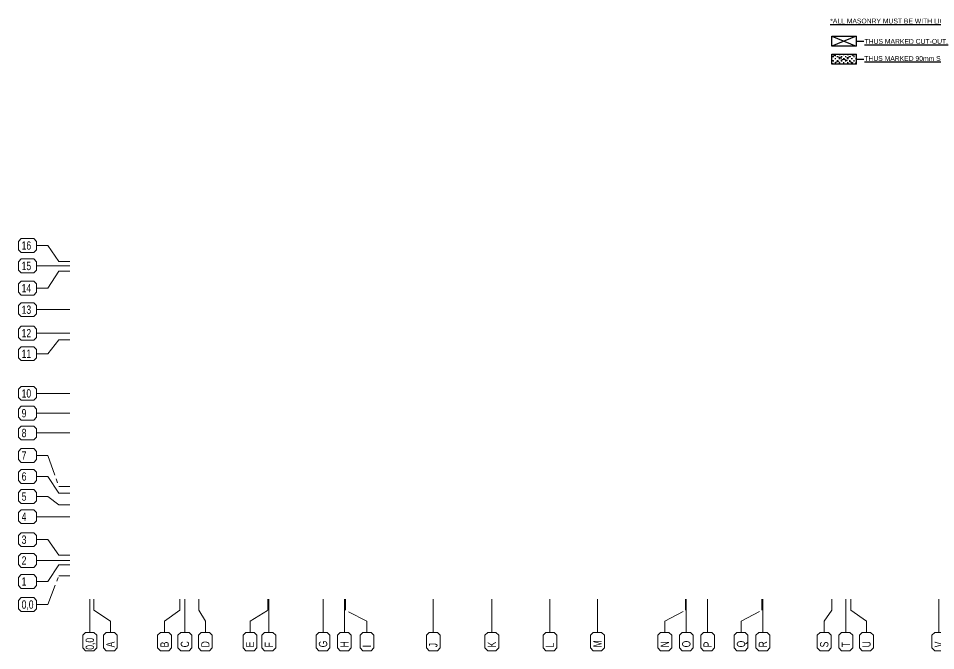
# Model space of a CAD drawing. Header units: inches. Extents: x 733929 to 798320, y 241462 to 287086.
# Drawn here: x 733929 to 767060, y 241462 to 264306 of the extents above; entities that cross this region are included whole.
import ezdxf

# ---------------------------------------------------------------- set-up
doc = ezdxf.new("R2010")
doc.units = ezdxf.units.IN
doc.header["$LTSCALE"] = 600
doc.header["$MEASUREMENT"] = 0
doc.linetypes.add('CENTER', pattern=[2, 1.25, -0.25, 0.25, -0.25])
doc.linetypes.add('HIDDEN', pattern=[0.375, 0.25, -0.125])
doc.layers.add('CENTER LINE', color=7, linetype='CENTER', lineweight=5, true_color=0x8b4646)
for name, color, linetype in [('S-CUTOUT', 3, 'Continuous'), ('S-HATCH', 8, 'Continuous'), ('S-LEGEND', 7, 'Continuous')]:
    doc.layers.add(name, color=color, linetype=linetype)
doc.styles.add('SANSSERIF', font='arial.ttf')
doc.styles.add('SWISS', font='swisscl.ttf')

# ---------------------------------------------------------------- blocks, each defined once
blk = doc.blocks.new('*U29')
at = {"color": 0}
for p, q in [((0, -400), (0, 0)), ((1034, -800), (0, -400)), ((1034, -1200), (1034, -800))]:
    blk.add_line(p, q, dxfattribs=at)
blk.add_lwpolyline([(884, -1200), (784, -1300), (784, -1761), (884, -1861), (1184, -1861), (1284, -1761), (1284, -1300), (1184, -1200)], close=True, dxfattribs=at)
at = {"color": 7, "ltscale": 650, "style": 'SWISS'}
blk.add_attdef('1', (1184, -1826), '', height=300, rotation=90, dxfattribs=at)
blk = doc.blocks.new('*U28')
at = {"color": 0}
for p, q in [((0, -400), (0, 0)), ((0, -800), (0, -400)), ((0, -1200), (0, -800))]:
    blk.add_line(p, q, dxfattribs=at)
blk.add_lwpolyline([(-150, -1200), (-250, -1300), (-250, -1761), (-150, -1861), (150, -1861), (250, -1761), (250, -1300), (150, -1200)], close=True, dxfattribs=at)
at = {"color": 7, "ltscale": 650, "style": 'SWISS'}
blk.add_attdef('1', (150, -1826), '', height=300, rotation=90, dxfattribs=at)
blk = doc.blocks.new('*U27')
at = {"color": 0}
for p, q in [((0, -400), (0, 0)), ((-577, -800), (0, -400)), ((-577, -1200), (-577, -800))]:
    blk.add_line(p, q, dxfattribs=at)
blk.add_lwpolyline([(-727, -1200), (-827, -1300), (-827, -1761), (-727, -1861), (-427, -1861), (-327, -1761), (-327, -1300), (-427, -1200)], close=True, dxfattribs=at)
at = {"color": 7, "ltscale": 650, "style": 'SWISS'}
blk.add_attdef('1', (-427, -1826), '', height=300, rotation=90, dxfattribs=at)
blk = doc.blocks.new('*U24')
at = {"color": 0}
for p, q in [((0, -400), (0, 0)), ((-1121, -800), (0, -400)), ((-1121, -1200), (-1121, -800))]:
    blk.add_line(p, q, dxfattribs=at)
blk.add_lwpolyline([(-1271, -1200), (-1371, -1300), (-1371, -1761), (-1271, -1861), (-971, -1861), (-871, -1761), (-871, -1300), (-971, -1200)], close=True, dxfattribs=at)
at = {"color": 7, "ltscale": 650, "style": 'SWISS'}
blk.add_attdef('1', (-971, -1826), '', height=300, rotation=90, dxfattribs=at)
blk = doc.blocks.new('*U22')
at = {"color": 0}
for p, q in [((0, -400), (0, 0)), ((-298, -800), (0, -400)), ((-298, -1200), (-298, -800))]:
    blk.add_line(p, q, dxfattribs=at)
blk.add_lwpolyline([(-448, -1200), (-548, -1300), (-548, -1761), (-448, -1861), (-148, -1861), (-48, -1761), (-48, -1300), (-148, -1200)], close=True, dxfattribs=at)
at = {"color": 7, "ltscale": 650, "style": 'SWISS'}
blk.add_attdef('1', (-148, -1826), '', height=300, rotation=90, dxfattribs=at)
blk = doc.blocks.new('*U23')
at = {"color": 0}
for p, q in [((0, -400), (0, 0)), ((-604, -800), (0, -400)), ((-604, -1200), (-604, -800))]:
    blk.add_line(p, q, dxfattribs=at)
blk.add_lwpolyline([(-754, -1200), (-854, -1300), (-854, -1761), (-754, -1861), (-454, -1861), (-354, -1761), (-354, -1300), (-454, -1200)], close=True, dxfattribs=at)
at = {"color": 7, "ltscale": 650, "style": 'SWISS'}
blk.add_attdef('1', (-454, -1826), '', height=300, rotation=90, dxfattribs=at)
blk = doc.blocks.new('*U21')
at = {"color": 0}
for p, q in [((0, -400), (0, 0)), ((-562, -800), (0, -400)), ((-562, -1200), (-562, -800))]:
    blk.add_line(p, q, dxfattribs=at)
blk.add_lwpolyline([(-712, -1200), (-812, -1300), (-812, -1761), (-712, -1861), (-412, -1861), (-312, -1761), (-312, -1300), (-412, -1200)], close=True, dxfattribs=at)
at = {"color": 7, "ltscale": 650, "style": 'SWISS'}
blk.add_attdef('1', (-412, -1826), '', height=300, rotation=90, dxfattribs=at)
blk = doc.blocks.new('*U20')
at = {"color": 0}
for p, q in [((0, -400), (0, 0)), ((601, -800), (0, -400)), ((601, -1200), (601, -800))]:
    blk.add_line(p, q, dxfattribs=at)
blk.add_lwpolyline([(451, -1200), (351, -1300), (351, -1761), (451, -1861), (751, -1861), (851, -1761), (851, -1300), (751, -1200)], close=True, dxfattribs=at)
at = {"color": 7, "ltscale": 650, "style": 'SWISS'}
blk.add_attdef('1', (751, -1826), '', height=300, rotation=90, dxfattribs=at)
blk = doc.blocks.new('*U25')
at = {"color": 0}
for p, q in [((0, -400), (0, 0)), ((502, -800), (0, -400)), ((502, -1200), (502, -800))]:
    blk.add_line(p, q, dxfattribs=at)
blk.add_lwpolyline([(352, -1200), (252, -1300), (252, -1761), (352, -1861), (652, -1861), (752, -1761), (752, -1300), (652, -1200)], close=True, dxfattribs=at)
at = {"color": 7, "ltscale": 650, "style": 'SWISS'}
blk.add_attdef('1', (652, -1826), '', height=300, rotation=90, dxfattribs=at)
blk = doc.blocks.new('*U26')
at = {"color": 0}
for p, q in [((0, -400), (0, 0)), ((611, -800), (0, -400)), ((611, -1200), (611, -800))]:
    blk.add_line(p, q, dxfattribs=at)
blk.add_lwpolyline([(461, -1200), (361, -1300), (361, -1761), (461, -1861), (761, -1861), (861, -1761), (861, -1300), (761, -1200)], close=True, dxfattribs=at)
at = {"color": 7, "ltscale": 650, "style": 'SWISS'}
blk.add_attdef('1', (761, -1826), '', height=300, rotation=90, dxfattribs=at)
blk = doc.blocks.new('TOWER A&B C.L.LVL & NO-Y')
at = {"layer": 'CENTER LINE', "color": 2, "ltscale": 1250, "rotation": 270}
for name, p, values in [('*U27', (0, 11360), {'1': ' 16'}), ('*U28', (0, 11200), {'1': ' 15'}), ('*U26', (0, 11010), {'1': ' 14'}), ('*U28', (0, 9620), {'1': ' 13'}), ('*U28', (0, 8770), {'1': ' 12'}), ('*U25', (0, 8530), {'1': ' 11'}), ('*U28', (0, 6595), {'1': ' 10'}), ('*U28', (0, 5880), {'1': ' 9'}), ('*U28', (0, 5165), {'1': ' 8'}), ('*U24', (0, 3230), {'1': ' 7'}), ('*U23', (0, 2990), {'1': ' 6'}), ('*U22', (0, 2570), {'1': ' 5'}), ('*U28', (0, 2140), {'1': ' 4'}), ('*U21', (0, 750), {'1': ' 3'}), ('*U28', (0, 560), {'1': ' 2'}), ('*U20', (0, 400), {'1': ' 1'})]:
    blk.add_blockref(name, p, dxfattribs=at).add_auto_attribs(values)
at = {"layer": 'CENTER LINE', "color": 2, "linetype": 'Continuous', "rotation": 270}
blk.add_blockref('*U29', (0, 0), dxfattribs=at).add_auto_attribs({'1': ' 0,0'})
blk = doc.blocks.new('*U31')
at = {"color": 0}
for p, q in [((0, -400), (0, 0)), ((0, -800), (0, -400)), ((0, -1200), (0, -800))]:
    blk.add_line(p, q, dxfattribs=at)
blk.add_lwpolyline([(-150, -1200), (-250, -1300), (-250, -1761), (-150, -1861), (150, -1861), (250, -1761), (250, -1300), (150, -1200)], close=True, dxfattribs=at)
at = {"color": 7, "ltscale": 650, "style": 'SWISS'}
blk.add_attdef('1', (150, -1826), '', height=300, rotation=90, dxfattribs=at)
blk = doc.blocks.new('*U33')
at = {"color": 0}
for p, q in [((0, -400), (0, 0)), ((238, -800), (0, -400)), ((238, -1200), (238, -800))]:
    blk.add_line(p, q, dxfattribs=at)
blk.add_lwpolyline([(88, -1200), (-12, -1300), (-12, -1761), (88, -1861), (388, -1861), (488, -1761), (488, -1300), (388, -1200)], close=True, dxfattribs=at)
at = {"color": 7, "ltscale": 650, "style": 'SWISS'}
blk.add_attdef('1', (388, -1826), '', height=300, rotation=90, dxfattribs=at)
blk = doc.blocks.new('*U41')
at = {"color": 0}
for p, q in [((0, -400), (0, 0)), ((-644, -800), (0, -400)), ((-644, -1200), (-644, -800))]:
    blk.add_line(p, q, dxfattribs=at)
blk.add_lwpolyline([(-794, -1200), (-894, -1300), (-894, -1761), (-794, -1861), (-494, -1861), (-394, -1761), (-394, -1300), (-494, -1200)], close=True, dxfattribs=at)
at = {"color": 7, "ltscale": 650, "style": 'SWISS'}
blk.add_attdef('1', (-494, -1826), '', height=300, rotation=90, dxfattribs=at)
blk = doc.blocks.new('*U43')
at = {"color": 0}
for p, q in [((0, -400), (0, 0)), ((593, -800), (0, -400)), ((593, -1200), (593, -800))]:
    blk.add_line(p, q, dxfattribs=at)
blk.add_lwpolyline([(443, -1200), (343, -1300), (343, -1761), (443, -1861), (743, -1861), (843, -1761), (843, -1300), (743, -1200)], close=True, dxfattribs=at)
at = {"color": 7, "ltscale": 650, "style": 'SWISS'}
blk.add_attdef('1', (743, -1826), '', height=300, rotation=90, dxfattribs=at)
blk = doc.blocks.new('*U32')
at = {"color": 0}
for p, q in [((0, -400), (0, 0)), ((-553, -800), (0, -400)), ((-553, -1200), (-553, -800))]:
    blk.add_line(p, q, dxfattribs=at)
blk.add_lwpolyline([(-703, -1200), (-803, -1300), (-803, -1761), (-703, -1861), (-403, -1861), (-303, -1761), (-303, -1300), (-403, -1200)], close=True, dxfattribs=at)
at = {"color": 7, "ltscale": 650, "style": 'SWISS'}
blk.add_attdef('1', (-403, -1826), '', height=300, rotation=90, dxfattribs=at)
blk = doc.blocks.new('*U35')
at = {"color": 0}
for p, q in [((0, -400), (0, 0)), ((780, -800), (0, -400)), ((780, -1200), (780, -800))]:
    blk.add_line(p, q, dxfattribs=at)
blk.add_lwpolyline([(630, -1200), (530, -1300), (530, -1761), (630, -1861), (930, -1861), (1030, -1761), (1030, -1300), (930, -1200)], close=True, dxfattribs=at)
at = {"color": 7, "ltscale": 650, "style": 'SWISS'}
blk.add_attdef('1', (930, -1826), '', height=300, rotation=90, dxfattribs=at)
blk = doc.blocks.new('*U38')
at = {"color": 0}
for p, q in [((0, -400), (0, 0)), ((-755, -800), (0, -400)), ((-755, -1200), (-755, -800))]:
    blk.add_line(p, q, dxfattribs=at)
blk.add_lwpolyline([(-905, -1200), (-1005, -1300), (-1005, -1761), (-905, -1861), (-605, -1861), (-505, -1761), (-505, -1300), (-605, -1200)], close=True, dxfattribs=at)
at = {"color": 7, "ltscale": 650, "style": 'SWISS'}
blk.add_attdef('1', (-605, -1826), '', height=300, rotation=90, dxfattribs=at)
blk = doc.blocks.new('*U36')
at = {"color": 0}
for p, q in [((0, -400), (0, 0)), ((-279, -800), (0, -400)), ((-279, -1200), (-279, -800))]:
    blk.add_line(p, q, dxfattribs=at)
blk.add_lwpolyline([(-429, -1200), (-529, -1300), (-529, -1761), (-429, -1861), (-129, -1861), (-29, -1761), (-29, -1300), (-129, -1200)], close=True, dxfattribs=at)
at = {"color": 7, "ltscale": 650, "style": 'SWISS'}
blk.add_attdef('1', (-129, -1826), '', height=300, rotation=90, dxfattribs=at)
blk = doc.blocks.new('*U37')
at = {"color": 0}
for p, q in [((0, -400), (0, 0)), ((564, -800), (0, -400)), ((564, -1200), (564, -800))]:
    blk.add_line(p, q, dxfattribs=at)
blk.add_lwpolyline([(414, -1200), (314, -1300), (314, -1761), (414, -1861), (714, -1861), (814, -1761), (814, -1300), (714, -1200)], close=True, dxfattribs=at)
at = {"color": 7, "ltscale": 650, "style": 'SWISS'}
blk.add_attdef('1', (714, -1826), '', height=300, rotation=90, dxfattribs=at)
blk = doc.blocks.new('*U39')
at = {"color": 0}
for p, q in [((0, -400), (0, 0)), ((-742, -800), (0, -400)), ((-742, -1200), (-742, -800))]:
    blk.add_line(p, q, dxfattribs=at)
blk.add_lwpolyline([(-892, -1200), (-992, -1300), (-992, -1761), (-892, -1861), (-592, -1861), (-492, -1761), (-492, -1300), (-592, -1200)], close=True, dxfattribs=at)
at = {"color": 7, "ltscale": 650, "style": 'SWISS'}
blk.add_attdef('1', (-592, -1826), '', height=300, rotation=90, dxfattribs=at)
blk = doc.blocks.new('TOWER A&B C.L.LVL & NO-X')
at = {"layer": 'CENTER LINE', "color": 2, "linetype": 'Continuous'}
blk.add_blockref('*U31', (0, 0), dxfattribs=at).add_auto_attribs({'1': '0,0'})
at = {"layer": 'CENTER LINE', "color": 2, "ltscale": 1250}
for name, p, values in [('*U43', (150, 0), {'1': ' A'}), ('*U32', (3253, 0), {'1': ' B'}), ('*U31', (3435, 0), {'1': ' C'}), ('*U41', (6430, 0), {'1': ' E'}), ('*U31', (6465, 0), {'1': ' F'}), ('*U31', (8425, 0), {'1': ' G'}), ('*U31', (9195, 0), {'1': ' H'}), ('*U35', (9230, 0), {'1': ' I'}), ('*U31', (12405, 0), {'1': ' J'}), ('*U31', (16620, 0), {'1': ' L'}), ('*U31', (18335, 0), {'1': ' M'}), ('*U39', (21510, 0), {'1': ' N'}), ('*U31', (21545, 0), {'1': ' O'}), ('*U31', (22315, 0), {'1': ' P'}), ('*U38', (24275, 0), {'1': ' Q'}), ('*U31', (24310, 0), {'1': ' R'}), ('*U31', (27305, 0), {'1': ' T'}), ('*U31', (30665, 0), {'1': ' V'}), ('*U33', (3935, 0), {'1': ' D'}), ('*U31', (14520, 0), {'1': ' K'}), ('*U36', (26805, 0), {'1': ' S'}), ('*U37', (27487, 0), {'1': ' U'})]:
    blk.add_blockref(name, p, dxfattribs=at).add_auto_attribs(values)

msp = doc.modelspace()

# ---------------------------------------------------------------- hatches: boundary and pattern name
at = {"layer": 'S-HATCH'}
h = msp.add_hatch(dxfattribs=at)
h.set_pattern_fill('CROSS', color=256, scale=300)
h.set_pattern_definition([(0, (28269.11, 4251.31), (75, 75), [37.5, -112.5]), (90, (28287.86, 4232.56), (-75, 75), [37.5, -112.5])])
h.paths.add_polyline_path([(763306, 263012.6), (764188, 263012.6), (764188, 262655.5), (763306, 262655.5)])

# ---------------------------------------------------------------- linework, layer by layer
at = {"layer": 'S-CUTOUT'}
for p, q in [((763306, 263655.9), (764188, 263298.8)), ((764188, 263655.9), (763306, 263298.8))]:
    msp.add_line(p, q, dxfattribs=at)
at = {"layer": 'S-HATCH', "linetype": 'HIDDEN'}
for p, q in [((763306, 263012.6), (764188, 262655.5)), ((764188, 263012.6), (763306, 262655.5))]:
    msp.add_line(p, q, dxfattribs=at)
at = {"layer": 'S-LEGEND', "color": 1, "linetype": 'Continuous'}
for p, q in [((764188, 263477.3), (764461.5, 263477.3)), ((764188, 262834), (764461.5, 262834))]:
    msp.add_line(p, q, dxfattribs=at)
for points in [[(763306, 263655.9), (764188, 263655.9), (764188, 263298.8), (763306, 263298.8)], [(763306, 263012.6), (764188, 263012.6), (764188, 262655.5), (763306, 262655.5)]]:
    msp.add_lwpolyline(points, close=True, dxfattribs=at)

# ---------------------------------------------------------------- block references
at = {"layer": 'CENTER LINE', "color": 2}
for name, p in [('TOWER A&B C.L.LVL & NO-Y', (735789.5, 244161.7)), ('TOWER A&B C.L.LVL & NO-X', (736509.7, 243323.1))]:
    msp.add_blockref(name, p, dxfattribs=at)

# ---------------------------------------------------------------- texts
at = {"layer": 'S-LEGEND', "color": 0, "linetype": 'Continuous', "style": 'SANSSERIF'}
for s, p in [('%%U*ALL MASONRY MUST BE WITH LIGHT WEIGHT AERATED CONC. BLOCK DENSITY NOT MORE THEN 8KN/M³', (763251.5, 264121.5, 0)), ('%%UTHUS MARKED CUT-OUT.', (764492.2, 263385.4)), ('%%UTHUS MARKED 90mm SUNK SLAB.', (764483.9, 262767))]:
    msp.add_text(s, height=175, dxfattribs=at).set_placement(p)

doc.saveas('drawing.dxf')
